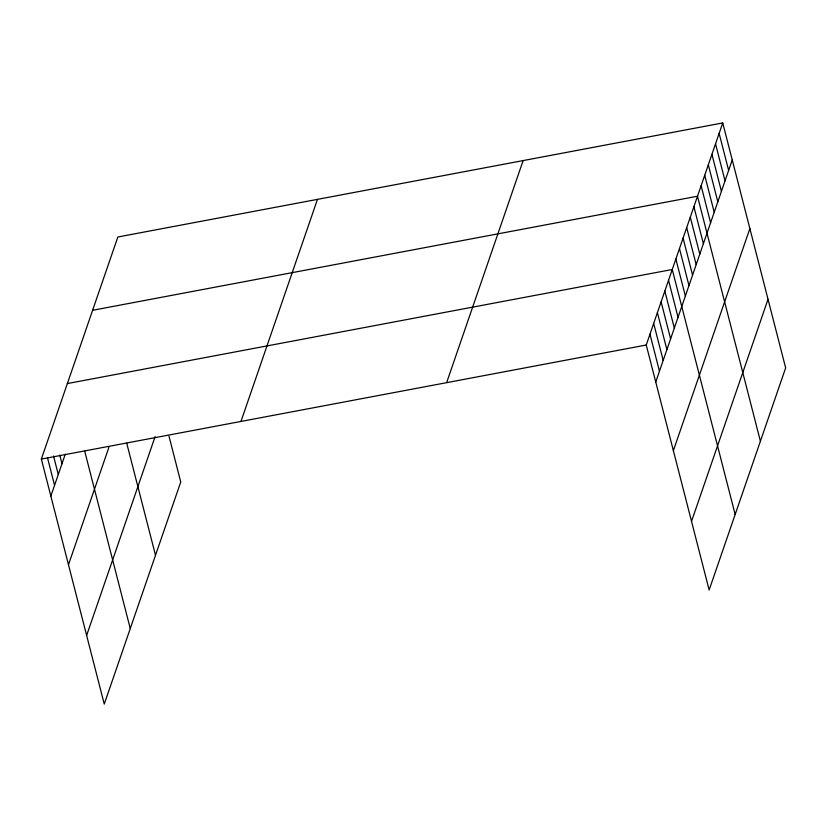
<?xml version="1.0" encoding="UTF-8"?>
<svg xmlns="http://www.w3.org/2000/svg" width="827" height="827" viewBox="0 0 827 827"><rect width="100%" height="100%" fill="white"/><g stroke="black" fill="none" stroke-linecap="round" stroke-linejoin="round"><path stroke-width="1.24" d="M168.997 436.232L180.751 481.986L104.254 704.066L41.35 459.088L117.847 237.008L722.746 122.934L785.65 367.912L709.152 589.992L646.249 345.014L722.746 122.934M50.85 496.076L65.292 454.126M68.476 564.717L108.906 447.324M86.628 635.436L155.114 436.615M240.967 421.439L317.465 199.359M446.632 382.653L523.129 160.572M655.749 382.002L732.246 159.921M673.374 450.643L749.872 228.562M691.527 521.361L768.025 299.281M92.603 310.29L697.502 196.216L760.406 441.204M67.359 383.573L672.258 269.499L735.162 514.487M41.35 459.088L646.249 345.014M719.139 133.395L728.639 170.383M715.531 143.867L725.031 180.855M711.933 154.339L721.423 191.326M708.326 164.811L717.815 201.798M704.718 175.272L714.218 212.27M701.11 185.744L710.61 222.732M693.894 206.688L703.395 243.676M690.297 217.16L699.787 254.147M686.689 227.621L696.179 264.609M683.081 238.093L692.581 275.081M679.474 248.565L688.974 285.553M675.866 259.037L685.366 296.025M668.547 280.291L678.047 317.279M664.825 291.073L674.325 328.071M661.114 301.865L670.614 338.853M657.403 312.647L666.893 349.635M653.681 323.44L663.182 360.427M649.97 334.222L659.46 371.209M126.727 443.21L155.507 555.279M84.581 450.674L130.263 628.561M59.782 455.088L61.994 463.709M53.528 456.008L58.283 474.502M47.594 458.158L54.561 485.284"/></g></svg>
